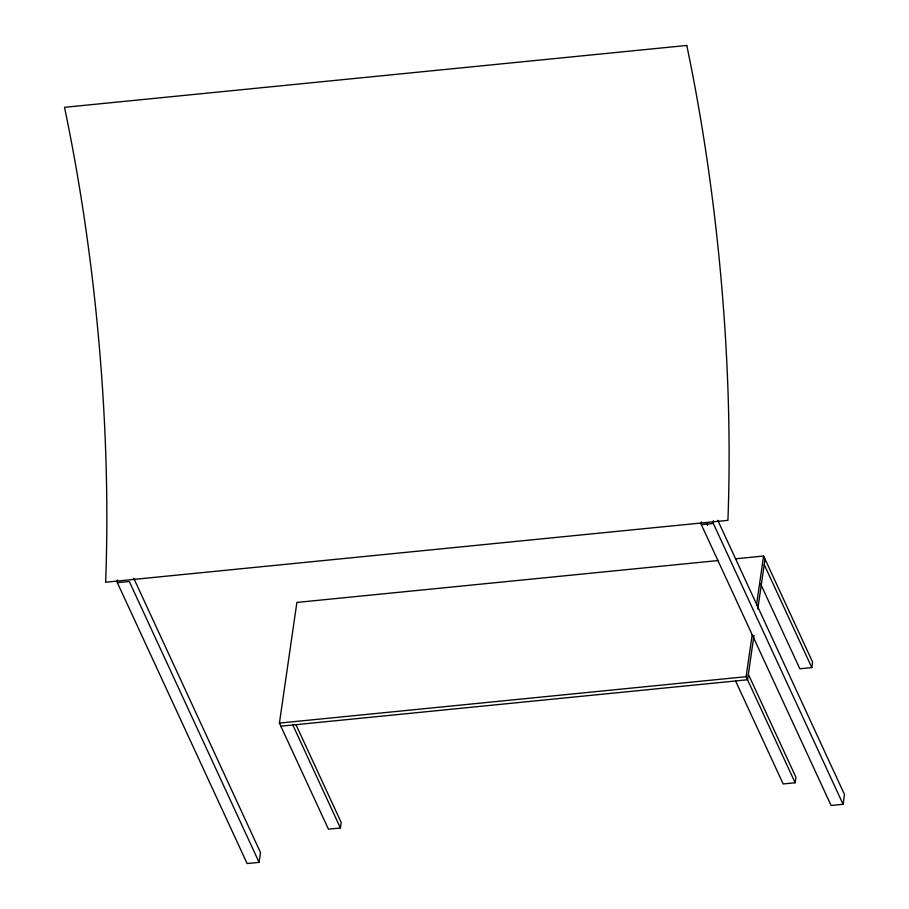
<?xml version="1.0" encoding="UTF-8"?>
<svg xmlns="http://www.w3.org/2000/svg" width="909" height="909" viewBox="0 0 909 909"><rect width="100%" height="100%" fill="white"/><g stroke="black" fill="none" stroke-linecap="round" stroke-linejoin="round"><path stroke-width="1.36" d="M133.793 578.34L260.508 852.562L259.088 862.357L247.123 863.55L117.352 582.692L117.42 579.987M717.78 520.278L844.484 794.5L843.075 804.295L831.099 805.488L701.328 524.629L701.396 521.914M843.075 804.295L713.292 523.436L713.36 520.732M295.982 724.655L341.193 822.486L340.398 827.974L328.433 829.167L279.415 723.098L296.891 602.428L718.474 560.512M735.586 680.966L783.172 783.956L795.136 782.763L746.119 676.694L752.22 634.596M756.481 605.133L763.594 556.024L735.392 558.83M753.97 635.414L747.55 679.773L280.847 726.177M757.788 609.03L765.014 559.115M795.136 782.763L795.932 777.275L748.346 674.296M760.583 583.805L799.84 668.774L811.805 667.581L812.601 662.093L763.594 556.024M117.352 582.692L129.317 581.499L259.088 862.357M701.328 524.629L713.292 523.436M279.415 723.098L746.119 676.694M764.219 564.603L811.805 667.581M706.407 522.755L707.6 525.322M292.812 724.996L340.398 827.974M686.784 45.45L64.516 107.319A619.154 181.459 84.3 0 1 105.649 582.214L727.916 520.346A619.154 181.459 84.3 0 0 686.784 45.45"/></g></svg>
